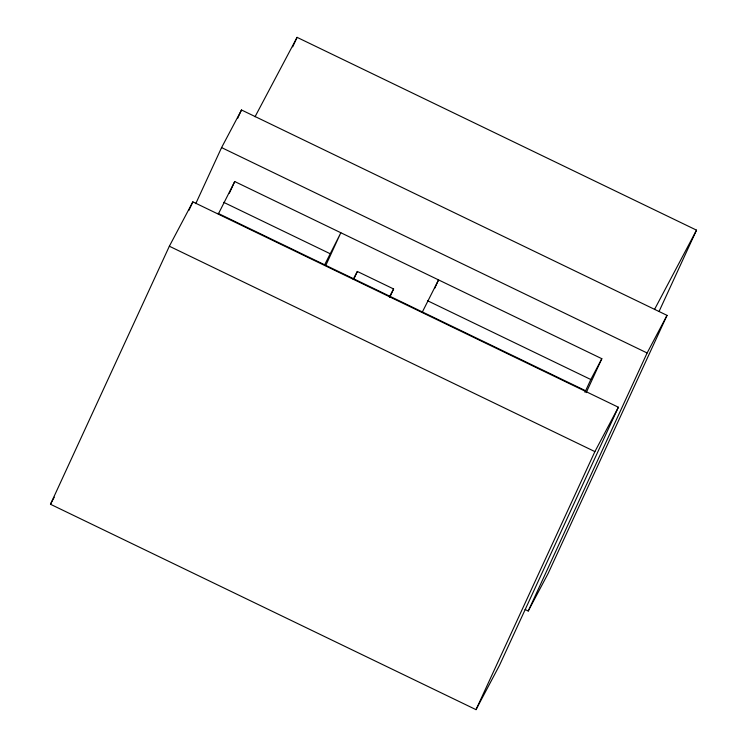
<?xml version="1.0" encoding="UTF-8"?>
<svg xmlns="http://www.w3.org/2000/svg" width="747" height="747" viewBox="0 0 747 747"><rect width="100%" height="100%" fill="white"/><g stroke="black" fill="none" stroke-linecap="round" stroke-linejoin="round"><path stroke-width="1.12" d="M50.479 504.262L169.354 246.221L192.847 201.849L618.385 407.236L499.51 665.278L476.016 709.65L50.479 504.262L54.223 497.203M188.954 210.318L192.847 201.849M195.761 203.642L221.579 147.589L241.496 109.977L667.034 315.365L548.158 573.407L528.241 611.018L525.094 609.496M237.602 118.437L241.496 109.977M292.693 46.846L297.073 37.35L696.521 230.141L659.078 311.415M218.339 213.997L234.726 181.53L601.83 358.709L586.208 392.623M229.357 193.184L234.726 181.53M324.45 265.213L340.837 232.747L325.711 265.596M353.938 278.874L357.346 271.46L393.604 288.958L389.701 297.427M422.167 312.377L438.554 279.91L434.651 288.389M584.948 392.24L590.812 379.523L601.83 358.709M476.016 709.65L594.892 451.608L618.385 407.236M528.241 611.018L647.117 352.976L667.034 315.365M255.026 116.765L297.073 37.35M353.154 279.387L357.346 271.46M389.402 296.886L393.604 288.958M654.465 309.566L696.521 230.141M221.579 147.589L647.117 352.976M223.708 202.344L329.819 253.56M427.536 300.724L590.812 379.523M217.919 213.278L585.013 390.457M169.354 246.221L594.892 451.608"/></g></svg>
